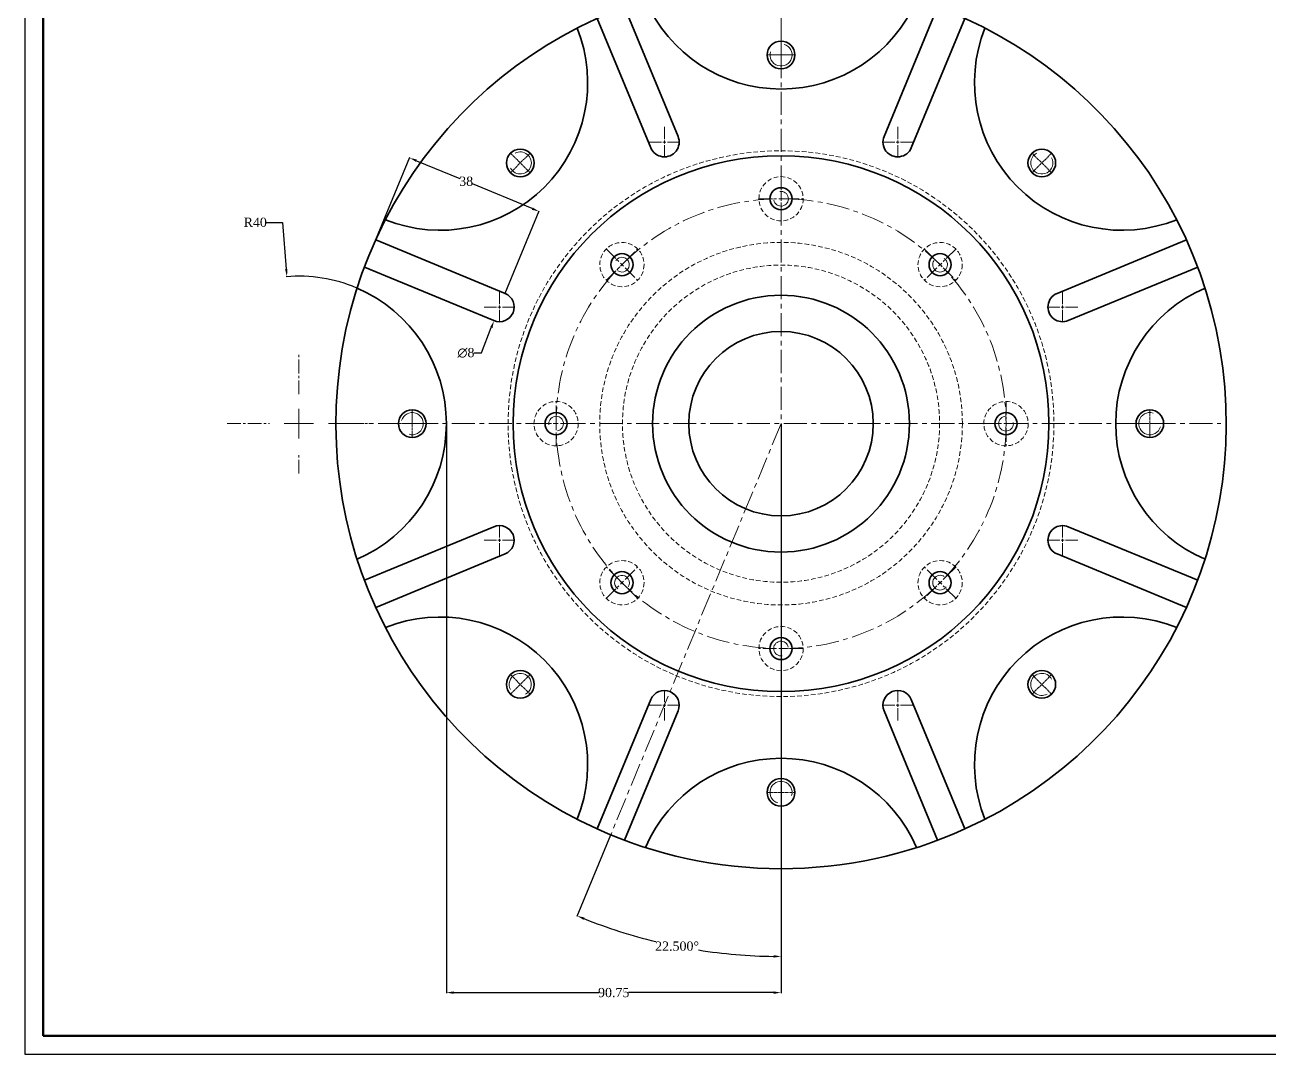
# Model space of a CAD drawing. Header units: millimetres. Extents: x -2719 to 4970, y -1200 to 2761.
# Drawn here: x 2877.6 to 3214.9, y 2220.2 to 2499.4 of the extents above; entities that cross this region are included whole.
import ezdxf

# ---------------------------------------------------------------- set-up
doc = ezdxf.new("R2010")
doc.units = ezdxf.units.MM
doc.header["$LTSCALE"] = 5
doc.header["$MEASUREMENT"] = 0
for name, pattern in [('CENTER', [2, 1.25, -0.25, 0.25, -0.25]), ('CENTER2', [1.125, 0.75, -0.125, 0.125, -0.125]), ('HIDDEN', [0.375, 0.25, -0.125])]:
    doc.linetypes.add(name, pattern=pattern)
for name, color, linetype, lineweight in [('duong tam', 3, 'CENTER', 15), ('kich thuoc', 2, 'Continuous', 15), ('LIENDAM', 3, 'Continuous', 50), ('net dam', 7, 'Continuous', 35), ('net dut', 7, 'HIDDEN', 15), ('net manh', 7, 'Continuous', 15), ('ref', 6, 'Continuous', 15)]:
    doc.layers.add(name, color=color, linetype=linetype, lineweight=lineweight)
doc.styles.get("Standard").update_dxf_attribs({"font": 'times.ttf', "height": 2.5})
doc.dimstyles.new('KT chinh xac 2 so', dxfattribs={"dimtxt": 2.5, "dimasz": 2, "dimexe": 0.18, "dimexo": 0.0625, "dimgap": 0.09, "dimtad": 0, "dimtih": 1, "dimtoh": 1, "dimzin": 0, "dimdsep": 46, "dimtxsty": 'Standard', "dimcen": 0.09, "dimadec": 3, "dimazin": 0, "dimtfac": 1, "dimtofl": 0, "dimtmove": 0, "dimatfit": 3, "dimfxl": 1, "dimtolj": 1, "dimtzin": 0, "dimarcsym": 0})
doc.dimstyles.get("Standard").update_dxf_attribs({"dimtxt": 2.5, "dimasz": 2, "dimexe": 0.18, "dimexo": 0.0625, "dimgap": 0.09, "dimtad": 0, "dimtih": 1, "dimtoh": 1, "dimdec": 0, "dimzin": 0, "dimdsep": 46, "dimtxsty": 'Standard', "dimcen": 0.09, "dimadec": 0, "dimazin": 0, "dimtfac": 1, "dimtdec": 0, "dimtofl": 0, "dimtmove": 0, "dimatfit": 3, "dimfxl": 1, "dimtolj": 1, "dimtzin": 0, "dimarcsym": 0})

# ---------------------------------------------------------------- blocks, each defined once
blk = doc.blocks.new('*U24')
at = {"layer": 'duong tam', "color": 0, "linetype": 'CENTER2', "transparency": 16777216}
for p, q in [((0, 1.2), (0, 6.12)), ((-6.12, 0), (-1.2, 0)), ((1.2, 0), (6.12, 0)), ((0, -6.12), (0, -1.2))]:
    blk.add_line(p, q, dxfattribs=at)
at = {"layer": 'duong tam', "color": 0, "linetype": 'Continuous', "transparency": 16777216}
for p, q in [((-0.6, 0), (0.6, 0)), ((0, -0.6), (0, 0.6))]:
    blk.add_line(p, q, dxfattribs=at)
blk = doc.blocks.new('*U22')
at = {"layer": 'net dam'}
blk.add_circle((0, 0), 3, dxfattribs=at)
at = {"layer": 'net manh'}
blk.add_arc((0, 0), 2, 145, 55, dxfattribs=at)
at = {"layer": 'duong tam', "linetype": 'CENTER2', "rotation": 224.9999999999999}
blk.add_blockref('*U24', (0, 0), dxfattribs=at)
blk = doc.blocks.new('*U23')
at = {"layer": 'ref', "color": 0, "linetype": 'ByBlock', "lineweight": -2, "transparency": 16777216}
for p, rotation in [((2853.5, 1030.5), 44.99999999999999), ((2810.37, 1012.63), 89.99999999999999), ((2792.5, 969.5), 135), ((2914.5, 969.5), 315.0000000000001), ((2810.37, 926.37), 180), ((2896.63, 926.37), 269.9999999999999), ((2853.5, 908.5), 225)]:
    blk.add_blockref('*U22', p, dxfattribs=dict(at, rotation=rotation))
blk.add_blockref('*U22', (2896.63, 1012.63), dxfattribs=at)
blk = doc.blocks.new('*U27')
at = {"layer": 'net dut'}
blk.add_circle((0, 0), 6, dxfattribs=at)
blk = doc.blocks.new('*U28')
at = {"layer": 'net dut', "color": 0, "linetype": 'ByBlock', "lineweight": -2, "transparency": 16777216}
for p, rotation in [((2853.5, 1030.5), 269.9999999999999), ((2810.37, 1012.63), 314.9999999999999), ((2896.63, 1012.63), 225.0000000000001), ((2914.5, 969.5), 180), ((2810.37, 926.37), 45.00000000000002), ((2896.63, 926.37), 134.9999999999999), ((2853.5, 908.5), 90.00000000000001)]:
    blk.add_blockref('*U27', p, dxfattribs=dict(at, rotation=rotation))
blk.add_blockref('*U27', (2792.5, 969.5), dxfattribs=at)
blk = doc.blocks.new('*D34')
at = {"layer": 'Defpoints', "color": 0, "transparency": 16777216}
for p in [(3007.7, 2426.56), (3004.77, 2419.12)]:
    blk.add_point(p, dxfattribs=at)
at = {"layer": 'kich thuoc', "color": 0, "lineweight": -2, "transparency": 16777216}
for p, q in [((3006.15, 2422.84), (3006.33, 2422.84)), ((3006.24, 2422.75), (3006.24, 2422.93)), ((3001.34, 2410.41), (3004.04, 2417.26)), ((2999.34, 2410.41), (3001.34, 2410.41))]:
    blk.add_line(p, q, dxfattribs=at)
at = {"layer": 'kich thuoc', "color": 0, "transparency": 16777216}
blk.add_solid([(3003.73, 2417.38), (3004.35, 2417.14), (3004.77, 2419.12)], dxfattribs=at)
at = {"layer": 'kich thuoc', "color": 0, "transparency": 16777216, "insert": (2997.16, 2410.41), "char_height": 2.5, "attachment_point": 5}
blk.add_mtext('\\A1;∅8', dxfattribs=at)
blk = doc.blocks.new('*D35')
at = {"layer": 'Defpoints', "color": 0, "transparency": 16777216}
for p in [(2981.89, 2463.3), (2972.68, 2441.07), (3007.77, 2426.54)]:
    blk.add_point(p, dxfattribs=at)
at = {"layer": 'kich thuoc', "color": 0, "lineweight": -2, "transparency": 16777216}
for p, q in [((2972.71, 2441.13), (2981.96, 2463.46)), ((2983.74, 2462.53), (2995.47, 2457.67)), ((3015.13, 2449.53), (2998.98, 2456.22)), ((3007.79, 2426.59), (3017.04, 2448.93))]:
    blk.add_line(p, q, dxfattribs=at)
at = {"layer": 'kich thuoc', "color": 0, "transparency": 16777216}
for points in [[(2983.86, 2462.84), (2983.61, 2462.22), (2981.89, 2463.3)], [(3015.25, 2449.84), (3015, 2449.22), (3016.97, 2448.76)]]:
    blk.add_solid(points, dxfattribs=at)
at = {"layer": 'kich thuoc', "color": 0, "transparency": 16777216, "insert": (2997.22, 2456.94), "char_height": 2.5, "attachment_point": 5}
blk.add_mtext('\\A1;38', dxfattribs=at)
blk = doc.blocks.new('*U47')
at = {"layer": 'duong tam', "color": 0, "linetype": 'CENTER2', "transparency": 16777216}
for p, q in [((0, 0.8), (0, 4.12)), ((-4.12, 0), (-0.8, 0)), ((0.8, 0), (4.12, 0)), ((0, -4.12), (0, -0.8))]:
    blk.add_line(p, q, dxfattribs=at)
at = {"layer": 'duong tam', "color": 0, "linetype": 'Continuous', "transparency": 16777216}
for p, q in [((-0.4, 0), (0.4, 0)), ((0, -0.4), (0, 0.4))]:
    blk.add_line(p, q, dxfattribs=at)
blk = doc.blocks.new('*U48')
at = {"layer": 'duong tam', "color": 0, "linetype": 'CENTER2', "transparency": 16777216}
for p, q in [((0, 0.8), (0, 4.12)), ((-4.12, 0), (-0.8, 0)), ((0.8, 0), (4.12, 0)), ((0, -4.12), (0, -0.8))]:
    blk.add_line(p, q, dxfattribs=at)
at = {"layer": 'duong tam', "color": 0, "linetype": 'Continuous', "transparency": 16777216}
for p, q in [((-0.4, 0), (0.4, 0)), ((0, -0.4), (0, 0.4))]:
    blk.add_line(p, q, dxfattribs=at)
blk = doc.blocks.new('*U49')
at = {"layer": 'duong tam', "color": 0, "linetype": 'CENTER2', "transparency": 16777216}
for p, q in [((0, 0.8), (0, 4.12)), ((-4.12, 0), (-0.8, 0)), ((0.8, 0), (4.12, 0)), ((0, -4.12), (0, -0.8))]:
    blk.add_line(p, q, dxfattribs=at)
at = {"layer": 'duong tam', "color": 0, "linetype": 'Continuous', "transparency": 16777216}
for p, q in [((-0.4, 0), (0.4, 0)), ((0, -0.4), (0, 0.4))]:
    blk.add_line(p, q, dxfattribs=at)
blk = doc.blocks.new('*U50')
at = {"layer": 'duong tam', "color": 0, "linetype": 'CENTER2', "transparency": 16777216}
for p, q in [((0, 0.8), (0, 4.12)), ((-4.12, 0), (-0.8, 0)), ((0.8, 0), (4.12, 0)), ((0, -4.12), (0, -0.8))]:
    blk.add_line(p, q, dxfattribs=at)
at = {"layer": 'duong tam', "color": 0, "linetype": 'Continuous', "transparency": 16777216}
for p, q in [((-0.4, 0), (0.4, 0)), ((0, -0.4), (0, 0.4))]:
    blk.add_line(p, q, dxfattribs=at)
blk = doc.blocks.new('*U51')
at = {"layer": 'duong tam', "color": 0, "linetype": 'CENTER2', "transparency": 16777216}
for p, q in [((0, 0.8), (0, 4.12)), ((-4.12, 0), (-0.8, 0)), ((0.8, 0), (4.12, 0)), ((0, -4.12), (0, -0.8))]:
    blk.add_line(p, q, dxfattribs=at)
at = {"layer": 'duong tam', "color": 0, "linetype": 'Continuous', "transparency": 16777216}
for p, q in [((-0.4, 0), (0.4, 0)), ((0, -0.4), (0, 0.4))]:
    blk.add_line(p, q, dxfattribs=at)
blk = doc.blocks.new('*U52')
at = {"layer": 'duong tam', "color": 0, "linetype": 'CENTER2', "transparency": 16777216}
for p, q in [((0, 0.8), (0, 4.12)), ((-4.12, 0), (-0.8, 0)), ((0.8, 0), (4.12, 0)), ((0, -4.12), (0, -0.8))]:
    blk.add_line(p, q, dxfattribs=at)
at = {"layer": 'duong tam', "color": 0, "linetype": 'Continuous', "transparency": 16777216}
for p, q in [((-0.4, 0), (0.4, 0)), ((0, -0.4), (0, 0.4))]:
    blk.add_line(p, q, dxfattribs=at)
blk = doc.blocks.new('*U53')
at = {"layer": 'duong tam', "color": 0, "linetype": 'CENTER2', "transparency": 16777216}
for p, q in [((0, 0.8), (0, 4.12)), ((-4.12, 0), (-0.8, 0)), ((0.8, 0), (4.12, 0)), ((0, -4.12), (0, -0.8))]:
    blk.add_line(p, q, dxfattribs=at)
at = {"layer": 'duong tam', "color": 0, "linetype": 'Continuous', "transparency": 16777216}
for p, q in [((-0.4, 0), (0.4, 0)), ((0, -0.4), (0, 0.4))]:
    blk.add_line(p, q, dxfattribs=at)
blk = doc.blocks.new('*U54')
at = {"layer": 'duong tam', "color": 0, "linetype": 'CENTER2', "transparency": 16777216}
for p, q in [((0, 0.8), (0, 4.12)), ((-4.12, 0), (-0.8, 0)), ((0.8, 0), (4.12, 0)), ((0, -4.12), (0, -0.8))]:
    blk.add_line(p, q, dxfattribs=at)
at = {"layer": 'duong tam', "color": 0, "linetype": 'Continuous', "transparency": 16777216}
for p, q in [((-0.4, 0), (0.4, 0)), ((0, -0.4), (0, 0.4))]:
    blk.add_line(p, q, dxfattribs=at)
blk = doc.blocks.new('*D56')
at = {"layer": 'Defpoints', "color": 0, "transparency": 16777216}
for p in [(3082.6, 2601.2), (3082.6, 2391.21), (3036.41, 2279.7), (3045.2, 2251.65), (3082.6, 2250.71)]:
    blk.add_point(p, dxfattribs=at)
at = {"layer": 'kich thuoc', "color": 0, "lineweight": -2, "transparency": 16777216}
for p, q in [((3036.39, 2279.64), (3027.24, 2257.56)), ((3082.6, 2250.65), (3082.6, 2246.54))]:
    blk.add_line(p, q, dxfattribs=at)
for start, end in [(248.2931, 256.4075), (261.0736, 269.2069)]:
    blk.add_arc((3082.6, 2391.21), 144.49, start, end, dxfattribs=at)
at = {"layer": 'kich thuoc', "color": 0, "transparency": 16777216}
for points in [[(3029.04, 2256.66), (3029.29, 2257.28), (3027.31, 2257.72)], [(3080.6, 2247.07), (3080.6, 2246.4), (3082.6, 2246.72)]]:
    blk.add_solid(points, dxfattribs=at)
at = {"layer": 'kich thuoc', "color": 0, "transparency": 16777216, "insert": (3054.41, 2249.5), "char_height": 2.5, "attachment_point": 5}
blk.add_mtext('\\A1;22.500°', dxfattribs=at)
blk = doc.blocks.new('*D57')
at = {"layer": 'Defpoints', "color": 0, "transparency": 16777216}
for p in [(2948.61, 2431.08), (2951.85, 2391.21)]:
    blk.add_point(p, dxfattribs=at)
at = {"layer": 'kich thuoc', "color": 0, "lineweight": -2, "transparency": 16777216}
for p, q in [((2943.1, 2445.81), (2947.41, 2445.81)), ((2947.41, 2445.81), (2948.44, 2433.07)), ((2951.76, 2391.21), (2951.94, 2391.21)), ((2951.85, 2391.12), (2951.85, 2391.3))]:
    blk.add_line(p, q, dxfattribs=at)
blk.add_arc((2951.85, 2391.21), 40, 66.8529, 94.9165, dxfattribs=at)
at = {"layer": 'kich thuoc', "color": 0, "transparency": 16777216}
blk.add_solid([(2948.78, 2433.1), (2948.11, 2433.04), (2948.61, 2431.08)], dxfattribs=at)
at = {"layer": 'kich thuoc', "color": 0, "transparency": 16777216, "insert": (2940.03, 2445.81), "char_height": 2.5, "attachment_point": 5}
blk.add_mtext('\\A1;R40', dxfattribs=at)
blk = doc.blocks.new('*U58')
at = {"layer": 'duong tam', "color": 0, "linetype": 'CENTER2', "transparency": 16777216}
for p, q in [((0, 8), (0, 19.24)), ((-19.47, 0), (-8, 0)), ((8, 0), (20.12, 0)), ((0, -13.54), (0, -8))]:
    blk.add_line(p, q, dxfattribs=at)
at = {"layer": 'duong tam', "color": 0, "linetype": 'Continuous', "transparency": 16777216}
for p, q in [((0, -4), (0, 4)), ((-4, 0), (4, 0))]:
    blk.add_line(p, q, dxfattribs=at)
blk = doc.blocks.new('*D59')
at = {"layer": 'Defpoints', "color": 0, "transparency": 16777216}
for p in [(2991.85, 2391.21), (3082.6, 2391.21), (3082.6, 2236.91)]:
    blk.add_point(p, dxfattribs=at)
at = {"layer": 'kich thuoc', "color": 0, "lineweight": -2, "transparency": 16777216}
for p, q in [((2991.85, 2391.15), (2991.85, 2236.73)), ((3082.6, 2391.15), (3082.6, 2236.73)), ((2993.85, 2236.91), (3033.18, 2236.91)), ((3080.6, 2236.91), (3041.28, 2236.91))]:
    blk.add_line(p, q, dxfattribs=at)
at = {"layer": 'kich thuoc', "color": 0, "transparency": 16777216}
for points in [[(2993.85, 2237.24), (2993.85, 2236.57), (2991.85, 2236.91)], [(3080.6, 2237.24), (3080.6, 2236.57), (3082.6, 2236.91)]]:
    blk.add_solid(points, dxfattribs=at)
at = {"layer": 'kich thuoc', "color": 0, "transparency": 16777216, "insert": (3037.23, 2236.91), "char_height": 2.5, "attachment_point": 5}
blk.add_mtext('\\A1;90.75', dxfattribs=at)

msp = doc.modelspace()

# ---------------------------------------------------------------- linework, layer by layer
at = {"layer": 'Defpoints'}
msp.add_lwpolyline([(2877.562, 2220.23), (3471.562, 2220.23), (3471.562, 2640.23), (2877.562, 2640.23)], close=True, dxfattribs=at)
at = {"layer": 'duong tam'}
for p, q in [((3082.601, 2601.196), (3082.601, 2250.71)), ((2963.344, 2391.21), (3201.857, 2391.21)), ((3082.601, 2391.21), (3036.412, 2279.7))]:
    msp.add_line(p, q, dxfattribs=at)
at = {"layer": 'duong tam', "ltscale": 0.1}
for p, q in [((3082.601, 2494.96), (3082.601, 2487.46)), ((3086.351, 2491.21), (3078.851, 2491.21)), ((3014.542, 2464.573), (3009.238, 2459.269)), ((3009.238, 2464.573), (3014.542, 2459.269)), ((3155.963, 2459.269), (3150.66, 2464.573)), ((3155.963, 2464.573), (3150.66, 2459.269)), ((2982.601, 2394.96), (2982.601, 2387.46)), ((3182.601, 2387.46), (3182.601, 2394.96)), ((2978.851, 2391.21), (2986.351, 2391.21)), ((3186.351, 2391.21), (3178.851, 2391.21)), ((3009.238, 2323.151), (3014.542, 2317.848)), ((3009.238, 2317.848), (3014.542, 2323.151)), ((3150.66, 2317.848), (3155.963, 2323.151)), ((3155.963, 2317.848), (3150.66, 2323.151)), ((3082.601, 2287.46), (3082.601, 2294.96)), ((3078.851, 2291.21), (3086.351, 2291.21))]:
    msp.add_line(p, q, dxfattribs=at)
at = {"layer": 'duong tam'}
msp.add_circle((3082.601, 2391.21), 61, dxfattribs=at)
at = {"layer": 'LIENDAM'}
msp.add_lwpolyline([(2882.562, 2225.23), (3466.562, 2225.23), (3466.562, 2635.23), (2882.562, 2635.23)], close=True, dxfattribs=at)
at = {"layer": 'net dam'}
for p, q in [((3054.665, 2469.105), (3040.132, 2504.19)), ((3110.536, 2469.105), (3125.069, 2504.19)), ((3047.274, 2466.044), (3032.741, 2501.128)), ((3117.927, 2466.044), (3132.46, 2501.128)), ((3007.767, 2426.537), (2972.683, 2441.069)), ((3157.434, 2426.537), (3192.519, 2441.069)), ((3004.706, 2419.146), (2969.621, 2433.678)), ((3160.496, 2419.146), (3195.58, 2433.678)), ((3004.706, 2363.275), (2969.621, 2348.742)), ((3160.496, 2363.275), (3195.58, 2348.742)), ((3007.767, 2355.884), (2972.683, 2341.351)), ((3157.434, 2355.884), (3192.519, 2341.351)), ((3047.274, 2316.377), (3032.741, 2281.292)), ((3117.927, 2316.377), (3132.46, 2281.292)), ((3054.665, 2313.315), (3050.97, 2304.396)), ((3110.536, 2313.315), (3114.079, 2304.763)), ((3050.97, 2304.396), (3040.132, 2278.231)), ((3114.079, 2304.763), (3125.069, 2278.231))]:
    msp.add_line(p, q, dxfattribs=at)
for centre, radius in [((3082.601, 2491.21), 3.75), ((3011.89, 2461.921), 3.75), ((3082.601, 2391.21), 72.656), ((3153.311, 2461.921), 3.75), ((3082.601, 2391.21), 34.82), ((3082.601, 2391.21), 25), ((2982.601, 2391.21), 3.75), ((3182.601, 2391.21), 3.75), ((3011.89, 2320.5), 3.75), ((3153.311, 2320.5), 3.75), ((3082.601, 2291.21), 3.75)]:
    msp.add_circle(centre, radius, dxfattribs=at)
for centre, radius, start, end in [((3082.601, 2391.21), 120.698, 294.39917, 245.60083), ((3082.601, 2521.956), 40, 203.23658, 336.76342), ((2990.149, 2483.662), 40, 248.23658, 21.76342), ((3175.052, 2483.662), 40, 158.23658, 291.76342), ((3050.969, 2467.575), 4, 202.5, 22.5), ((3114.232, 2467.575), 4, 157.5, 337.5), ((2951.854, 2391.21), 40, 293.23658, 66.76342), ((3006.236, 2422.841), 4, 247.5, 67.5), ((3158.965, 2422.841), 4, 112.5, 292.5), ((3213.347, 2391.21), 40, 113.23658, 246.76342), ((3006.236, 2359.579), 4, 292.5, 112.5), ((3158.965, 2359.579), 4, 67.5, 247.5), ((2990.149, 2298.759), 40, 338.23658, 111.76342), ((3175.052, 2298.759), 40, 68.23658, 201.76342), ((3050.969, 2314.846), 4, 337.5, 157.5), ((3114.232, 2314.846), 4, 22.5, 202.5), ((3082.601, 2260.464), 40, 23.23658, 156.76342), ((3082.601, 2391.21), 120.698, 245.60083, 294.39917)]:
    msp.add_arc(centre, radius, start, end, dxfattribs=at)
at = {"layer": 'net dut'}
for radius in [74, 49.171, 43]:
    msp.add_circle((3082.601, 2391.21), radius, dxfattribs=at)
at = {"layer": 'net manh'}
for centre, start, end in [((3082.601, 2491.21), 163.22865, 73.22865), ((3011.89, 2461.921), 208.22865, 118.22865), ((3153.311, 2461.921), 118.22865, 28.22865), ((2982.601, 2391.21), 253.22865, 163.22865), ((3182.601, 2391.21), 73.22865, 343.22865), ((3011.89, 2320.5), 298.22865, 208.22865), ((3153.311, 2320.5), 28.22865, 298.22865), ((3082.601, 2291.21), 343.22865, 253.22865)]:
    msp.add_arc(centre, 3, start, end, dxfattribs=at)

# ---------------------------------------------------------------- block references
at = {"layer": 'duong tam', "linetype": 'CENTER2'}
for name, p in [('*U48', (3050.969, 2467.575)), ('*U49', (3114.232, 2467.575)), ('*U47', (3006.236, 2422.841)), ('*U50', (3158.965, 2422.841)), ('*U58', (2951.854, 2391.21)), ('*U54', (3006.236, 2359.579)), ('*U51', (3158.965, 2359.579)), ('*U53', (3050.969, 2314.846)), ('*U52', (3114.232, 2314.846))]:
    msp.add_blockref(name, p, dxfattribs=at)
at = {"layer": 'net dut'}
msp.add_blockref('*U28', (229.101, 1421.71), dxfattribs=at)
at = {"layer": 'ref'}
msp.add_blockref('*U23', (229.101, 1421.71), dxfattribs=at)

# ---------------------------------------------------------------- dimensions: what is measured, and where the dimension line sits
at = {"layer": 'kich thuoc'}
dim = msp.add_angular_dim_2l(base=(3045.205, 2251.647), line1=((3082.601, 2601.196), (3082.601, 2250.71)), line2=((3082.601, 2391.21), (3036.412, 2279.7)), dimstyle='KT chinh xac 2 so', dxfattribs=at)
dim.commit()
dim.dimension.update_dxf_attribs({"geometry": '*D56', "text_midpoint": (3054.413, 2249.5)})
dim = msp.add_linear_dim(base=(2981.889, 2463.295), p1=(3007.767, 2426.537), p2=(2972.683, 2441.069), angle=157.5, dimstyle='Standard', override={"dimdec": 0}, dxfattribs=at)
dim.commit()
dim.dimension.update_dxf_attribs({"geometry": '*D35', "text_midpoint": (2997.221, 2456.944), "dimtype": 161})
dim = msp.add_radius_dim(center=(2951.854, 2391.21), mpoint=(2948.606, 2431.078), dimstyle='Standard', override={"dimdec": 0}, dxfattribs=at)
dim.commit()
dim.dimension.update_dxf_attribs({"geometry": '*D57', "text_midpoint": (2940.029, 2445.809), "dimtype": 164})
dim = msp.add_diameter_dim_2p(p1=(3007.703, 2426.563), p2=(3004.77, 2419.12), dimstyle='Standard', override={"dimdec": 0}, dxfattribs=at)
dim.commit()
dim.dimension.update_dxf_attribs({"geometry": '*D34', "text_midpoint": (2997.164, 2410.411), "dimtype": 163})
dim = msp.add_linear_dim(base=(3082.601, 2236.906), p1=(2991.854, 2391.21), p2=(3082.601, 2391.21), dimstyle='KT chinh xac 2 so', dxfattribs=at)
dim.commit()
dim.dimension.update_dxf_attribs({"geometry": '*D59', "text_midpoint": (3037.227, 2236.906)})

doc.saveas('drawing.dxf')
